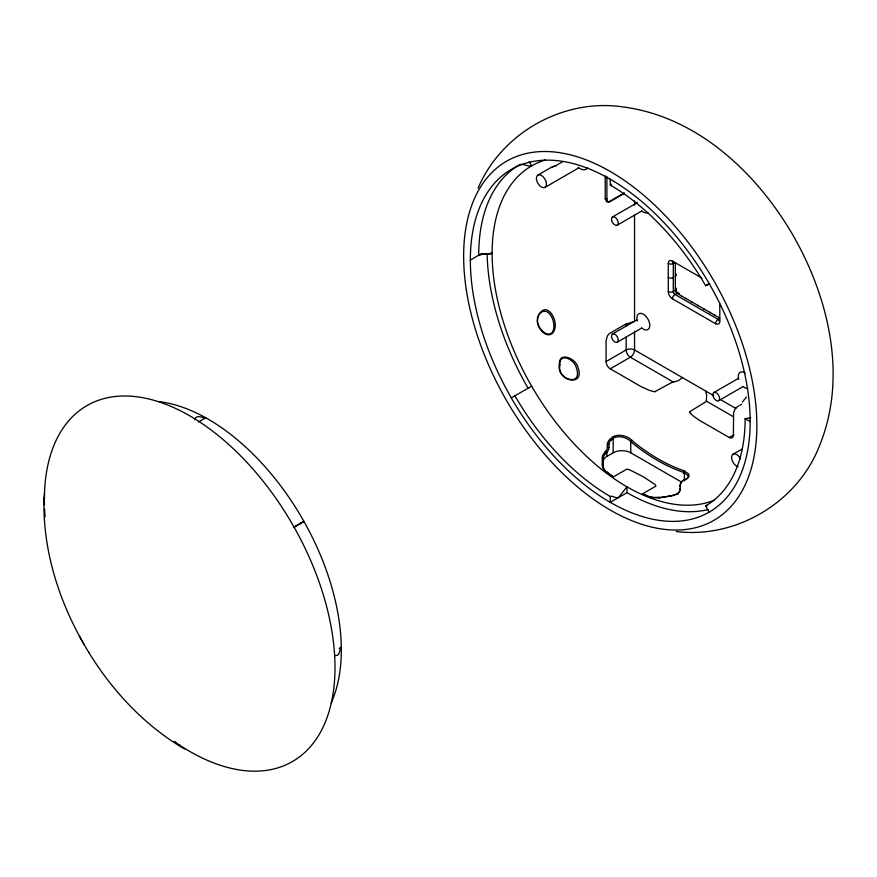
<?xml version="1.0" encoding="UTF-8"?>
<svg xmlns="http://www.w3.org/2000/svg" width="877" height="877" viewBox="0 0 877 877"><rect width="100%" height="100%" fill="white"/><g stroke="black" fill="none" stroke-linecap="round" stroke-linejoin="round"><path stroke-width="1.32" d="M719.403 317.847L676.945 293.313A2.368 1.228 61.3 0 1 675.312 290.386L675.301 263.21M606.095 471.947A13.868 9.746 4.9 0 1 602.269 464.854L602.302 457.662A13.451 9.504 11.5 0 1 605.262 452.17M44.387 498.465L44.464 493.576M44.014 497.402C42.348 552.236 60.447 606.237 88.917 652.62M669.14 496.25L659.066 497.533L659.23 498.3M689.618 411.752L705.842 401.765A1.929 1.107 0 0 0 706.292 401.074L706.698 395.505L705.601 390.989M537.678 317.748L537.831 316.992M537.765 317.452C545.275 297.478 560.732 321.442 553.332 332.251C546.831 340.506 535.891 326.946 537.502 319.502A10.239 8.452 84.8 0 1 537.612 317.726M681.045 481.813L630.771 452.795L630.771 441.712L631.791 440.386A178.502 103.058 60 0 0 685.058 471.124A1.184 0.811 -71.8 0 0 684.389 472.67L684.389 480.837M538.05 316.257L538.807 314.525M478.086 188.171C501.611 132.712 563.703 97.961 623.273 106.961C697.336 116.718 756.763 172.89 793.005 235.255C828.897 297.829 847.829 377.373 819.239 446.393C797.248 502.488 736.11 538.884 676.32 531.528M539.004 314.174C548.914 303.65 557.487 324.183 552.346 332.383C546.338 338.533 536.505 326.496 537.48 319.612A11.302 9.121 88.7 0 1 537.711 317.43M194.519 419.677C196.744 413.758 201.863 418.285 205.7 417.759L198.377 421.99M746.404 397.018L742.38 402.061M682.449 377.614L678.173 380.761L673.361 382.043A1.929 1.107 0 0 0 672.144 382.306L654.867 391.679M611.236 184.269L610.271 185.08A190.758 110.129 60 0 1 705.645 285.759L709.756 283.49M610.743 184.74L610.271 185.08L610.271 179.226M302.543 522.243L295.856 526.189M301.885 522.648L303.935 521.409L293.609 527.373M301.513 522.889L299.167 524.303M302.729 522.122L303.354 521.749M537.864 175.071L551.786 167.036M555.985 165.556L562.475 161.806M544.979 187.382L578.338 168.121M518.592 165.227A197.862 114.24 60 0 0 478.721 255.152L481.868 253.431M609.416 201.546L624.336 192.929M624.128 193.455L609.022 202.17L606.621 201.853L605.218 198.706L605.218 177.275A7.071 4.078 60 0 1 605.382 175.97M612.486 216.948L636.79 202.927M617.222 225.159L641.525 211.127M612.486 334.005L636.79 319.973M531.714 386.165L511.302 397.851A197.862 114.24 60 0 1 540.309 160.469A197.862 114.24 60 0 1 745.395 376.989A197.862 114.24 60 0 1 610.249 502.324A197.983 114.306 60 0 1 511.258 397.873M705.645 285.759L709.197 283.709M617.222 342.216L641.525 328.184M654.845 391.723A12.256 7.082 0 0 1 651.863 391.054L651.71 391.043A33.644 19.426 0 0 1 648.487 389.969L640.901 386.516L610.249 368.822A5.92 3.42 60 0 1 606.062 361.565L626.167 349.956A5.92 3.42 0 0 1 634.542 349.956L713.79 395.713M610.249 368.822L630.355 357.213A5.92 3.42 -60 0 0 634.542 349.956L634.542 331.254M719.6 318.504L718.11 319.36A3.552 2.05 -60 0 0 715.599 323.723L672.451 298.805A3.552 2.05 -60 0 1 674.972 294.453L676.945 293.313A3.552 2.105 -58.7 0 1 679.467 294.255M611.51 439.826L613.176 438.851A1.184 0.68 60 0 0 612.584 437.579L610.907 438.555A4.802 2.587 -56.6 0 0 607.333 444.288L607.322 447.325A1.184 0.68 0 0 0 608.989 447.325L608.989 444.299A3.64 2.105 -60 0 1 611.51 439.783M713.856 392.534L738.16 378.502M603.288 461.488A12.442 7.18 0 0 1 606.928 456.402L613.176 452.795A12.442 7.18 0 0 1 630.771 452.795M718.603 400.734L742.896 386.713M738.741 405.919L735.474 408.243L733.589 412.727L733.402 435.091A5.92 3.42 60 0 1 729.215 437.502L698.574 419.809L692.589 415.435A33.644 19.426 0 0 1 690.725 413.571L690.67 413.495M739.739 405.338L741.734 404.187M339.202 648.355L341.296 647.149C338.774 649.769 340.616 656.106 334.97 655.612M610.249 502.324L627 492.644A197.862 114.24 60 0 0 707.969 509.592M729.215 437.502L733.95 434.773M643.806 494.19L650.438 497.38A1.184 0.789 -68.7 0 0 649.462 496.831A190.758 110.129 60 0 1 642.457 493.883L655.864 486.143L655.568 485.134A11.094 6.402 0 0 0 655.163 484.707A20.237 11.686 0 0 0 654.582 484.181L643.082 476.649L630.026 470.006A20.237 11.686 0 0 0 629.193 469.699L629.116 469.666A10.546 6.084 0 0 0 628.184 469.381L626.627 469.261L613.22 477L606.226 471.87A1.184 0.57 -52.6 0 1 606.928 472.264L613.078 476.606M297.193 525.433L294.749 526.814M293.488 527.515L295.078 526.628M733.073 454.154L741.843 449.276M478.732 255.24L480.048 254.736M490.21 253.891L492.118 253.321L491.175 252.773M610.249 502.28L610.249 496.47L612.212 496.25L616.432 497.796L618.625 497.434L626.923 486.746M519.699 164.58L520.28 164.328M709.186 512.124L705.623 505.963L706.138 505.667M705.623 505.963L707.41 505.601M552.795 166.575L554.856 166.016M491.591 253.464L480.826 254.473M642.457 493.883L643.016 493.926M669.206 496.174L659.23 497.993M608.781 201.776L607.52 201.151L606.917 199.134L606.895 177.275A5.92 3.42 60 0 1 606.917 176.858M482.635 254.341L479.324 254.867L470.335 260.085M489.377 253.891L483.589 254.177M750.679 417.803L745.132 418.647A190.758 110.129 60 0 1 705.667 505.897M521.672 164.196L529.116 166.06L531.626 165.896L529.182 161.664M714.349 315.04L715.029 315.424M709.592 312.355L710.271 312.738M703.497 308.868L704.176 309.263M672.451 298.794A5.887 3.398 60 0 1 668.274 291.559L668.263 263.495A5.887 3.398 60 0 1 672.451 261.094L702.115 278.206M720.795 399.759L735.989 408.529M750.164 421.541L745.132 418.735M673.361 382.043L630.355 357.213A5.92 3.42 60 0 1 626.167 349.956L626.167 336.856M706.314 401.074L733.051 416.509M514.876 395.79L514.952 395.834A190.758 110.129 60 0 0 610.162 496.426L610.249 496.47M607.75 472.878L606.928 472.396A12.442 7.18 0 0 1 603.288 467.32L603.288 458.485A1.184 0.833 0 0 0 602.302 457.662M649.671 497.073L650.438 497.522A12.442 7.18 0 0 0 650.866 497.752M697.434 305.371L698.103 305.755M691.405 301.841L692.074 302.236M685.43 298.312L686.088 298.695M680.826 295.538L681.484 295.933M184.576 749.024C144.902 725.761 112.64 691.295 88.709 652.28M175.027 742.052L180.344 745.636M606.928 456.402L606.928 452.225L605.974 451.184A3.804 2.368 -64.3 0 0 607.29 447.336M79.511 636.329L84.104 644.54M680.168 489.421A3.804 1.995 -56.1 0 1 678.458 493.038L678.14 494.124M719.787 303.76L719.787 321.3A5.887 3.398 60 0 1 715.599 323.701M680.157 486.406A4.9 3.026 -63.7 0 1 683.424 480.256L684.992 479.39A1.184 0.68 60 0 0 684.389 479.971L682.821 480.881A3.727 2.16 -60 0 0 680.179 485.43L680.201 489.399A1.184 0.68 0 0 1 680.201 488.434A4.922 2.839 -60 0 1 678.151 493.356M634.542 200.986L634.542 205.065M634.542 214.569L634.542 320.565M627 486.845L627 492.6M626.167 326.365L626.167 323.745A4.813 2.784 -60 0 1 625.334 324.347L609.307 333.611L607.344 335.968L606.073 340.682L606.062 361.565M613.176 438.851L613.176 452.795M738.006 466.696A7.104 4.1 60 0 1 732.021 459.986A7.104 4.1 60 0 1 734.005 453.847A7.104 4.1 60 0 1 740.528 458.912M705.59 505.634A9.691 7.915 60 0 1 706.719 505.601M714.602 500.098A190.758 110.129 60 0 1 522.023 368.274A190.758 110.129 60 0 1 545.286 159.998M528.053 388.182A197.862 114.24 60 0 1 487.141 254.242M675.783 287.777A3.552 2.083 -0.7 0 1 675.312 290.386L673.295 291.548A3.552 2.05 0 0 1 668.263 291.548M678.82 294.244A5.909 3.278 60.5 0 1 675.718 289.487M675.696 273.832A3.552 2.05 0 0 1 675.224 276.408M719.6 319.173A2.368 1.37 60 0 1 718.11 319.36L674.972 294.453A2.368 1.37 60 0 1 673.295 291.548L673.295 263.495A2.368 1.37 60 0 1 673.909 262.355M668.263 263.495A3.552 2.05 0 0 0 673.295 263.495L674.687 262.694A3.552 2.05 -60 0 1 672.451 261.083M719.787 321.3A3.552 2.05 0 0 1 719.578 318.537M673.295 277.527A3.552 2.05 0 0 1 668.263 277.527M627.055 323.942A6.775 1.633 -19.9 0 1 632.854 322.002M606.895 177.275A1.184 0.68 0 0 1 605.218 177.275M606.807 472.341A12.848 9.176 5.4 0 1 603.266 465.698M602.28 464.854A1.184 0.855 0 0 1 603.288 465.698M659.241 497.577A12.848 6.018 -10.7 0 1 650.756 497.16M676.638 494.211A12.212 4.703 -12.8 0 1 669.359 496.437M678.074 493.258A4.1 3.157 -68.6 0 1 676.869 494.233A1.184 0.559 64.4 0 1 677.384 493.795A3.618 2.894 -68.3 0 0 678.37 492.929M683.413 473.229A12.662 4.78 -6.2 0 1 684.827 480.081M684.389 472.648A179.686 103.738 60 0 1 630.782 441.701M612.705 438.412A12.76 9.307 18.8 0 1 630.914 441.635M608.967 447.336A4.922 2.839 -60 0 1 606.939 452.247M606.906 452.061A4.1 1.107 -52.1 0 1 605.908 453.058M603.233 458.474A12.212 8.748 12.7 0 1 605.963 453.376M690.703 413.484A12.256 7.082 0 0 1 689.552 411.762M587.59 167.715A11.949 6.895 60 0 1 578.195 167.31M556.161 165.589A2.357 0.91 -12.9 0 1 554.911 166.115M551.512 167.584A4.188 1.217 -5 0 1 553.31 166.794M659.055 497.215A13.868 6.632 -9.8 0 1 649.769 496.623M677.132 493.685A13.451 5.415 -11.9 0 1 669.151 496.064M680.201 486.384A1.184 0.68 0 0 1 680.201 485.409M684.137 471.662A13.769 5.448 -5.7 0 1 685.375 479.5M612.124 437.185A13.846 9.954 17 0 1 631.955 440.298M608.989 444.299A1.184 0.68 0 0 1 607.322 444.299M605.985 450.942A3.618 0.724 -51.7 0 1 605.251 451.71M605.119 452.072A1.184 0.745 51.1 0 1 605.832 453.288M606.895 198.706A1.184 0.68 0 0 1 605.218 198.706M647.906 212.508A9.121 5.262 60 0 1 641.569 210.743M637.14 203.08A9.121 5.262 60 0 1 636.998 202.302M747.675 388.511A9.121 5.262 60 0 1 742.94 386.318M738.719 379.467A9.121 5.262 60 0 1 745.297 373.109M637.349 320.938A9.121 5.262 60 0 1 642.326 313.725A9.121 5.262 60 0 1 649.78 325.827A9.121 5.262 60 0 1 641.569 327.801M44.442 505.053A205.503 118.647 60 0 1 190.068 416.016A205.503 118.647 60 0 1 334.893 673.624A205.503 118.647 60 0 1 179.314 744.957M176.211 742.874A205.503 118.647 60 0 1 174.15 741.449M45.1 516.849A205.503 118.647 60 0 1 44.595 509.131M159.669 401.688A188.38 108.77 60 0 1 303.278 520.258A188.38 108.77 60 0 1 331.166 702.894M559.329 364.591C556.128 381.232 586.044 387.864 577.757 366.838C575.816 358.419 558.594 350.866 559.329 364.591M559.899 364.92C556.577 380.114 583.512 387.305 576.244 367.606C574.753 359.8 559 351.633 559.899 364.92M611.543 336.812A4.736 2.741 60 0 0 616.969 342.337A4.736 2.741 60 0 0 616.06 335.189A4.736 2.741 60 0 0 611.543 336.812M712.924 395.33A4.736 2.741 60 0 0 718.34 400.855A4.736 2.741 60 0 0 717.43 393.707A4.736 2.741 60 0 0 712.924 395.33M611.543 219.754A4.736 2.741 60 0 0 616.969 225.279A4.736 2.741 60 0 0 616.06 218.132A4.736 2.741 60 0 0 611.543 219.754M536.461 179.27A7.104 4.1 60 0 0 544.584 187.557A7.104 4.1 60 0 0 543.214 176.836A7.104 4.1 60 0 0 536.461 179.27M466.29 289.695A207.345 119.71 60 0 0 706.259 524.139A207.345 119.71 60 0 0 658.199 208.474A207.345 119.71 60 0 0 466.29 289.695"/></g></svg>
